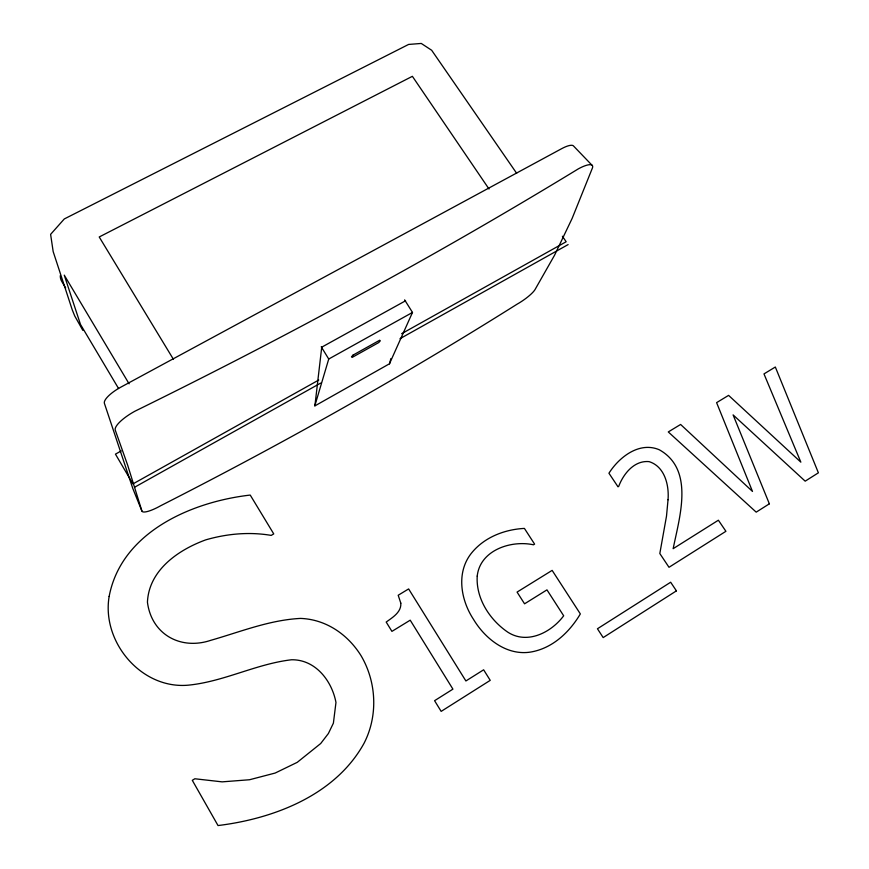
<?xml version="1.0" encoding="UTF-8"?>
<svg xmlns="http://www.w3.org/2000/svg" width="869" height="869" viewBox="0 0 869 869"><rect width="100%" height="100%" fill="white"/><g stroke="black" fill="none" stroke-linecap="round" stroke-linejoin="round"><path stroke-width="1.3" d="M404.628 299.87L412.493 312.438L389.464 363.785L314.882 405.899L321.736 347.176L405.551 300.793M389.518 363.861L390.854 358.604M314.828 405.823L328.732 359.027L412.493 312.438M318.771 380.025L132.935 483.914L115.447 454.139L121.225 450.946M401.63 333.707L566.164 241.745L562.384 236.238M134.814 487.118L320.683 383.077M400.012 338.682L568.12 244.591M591.985 165.197L573.301 145.753A19.27 5.377 -35.6 0 0 561.613 148.697L120.845 387.15A20.758 6.311 -29.8 0 0 104.41 403.368L132.838 488.574L141.897 511.015A20.128 4.682 -30.3 0 0 160.711 505.715A4089.492 2032.667 -5.7 0 0 517.098 304.172A18.694 4.149 -34 0 0 535.445 288.834L554.563 255.204L572.139 218.401L592.071 168.868A22.79 5.974 -35.5 0 0 578.309 168.879A5341.776 2284.319 -5.1 0 1 134.901 411.222A24.582 7.028 -29.9 0 0 115.262 430.133L127.667 465.176L141.897 511.015M516.642 173.268L431.665 50.261L421.269 43.45L408.604 44.438L64.284 218.955L50.608 234.358L53.172 251.597L72.236 309.788L74.701 315.925L82.837 330.372M489.019 189.018L412.384 76.32L99.218 236.976L173.474 359.408M321.226 346.774L328.732 359.027M129.09 383.816L64.252 275.125L80.48 324.419L118.575 388.53M65.686 288.041L61.818 281.534A12.861 11.71 -8.6 0 1 60.298 275.658M477.222 576.082C475.81 598.48 489.768 619.879 507.778 632.154C527.255 644.809 551.25 632.491 563.677 615.784L546.97 589.866L524.561 603.814L517.066 592.093L552.141 570.379L580.351 613.927C569.727 631.763 553.575 647.351 532.664 651.685C508.007 656.845 485.565 639.465 473.496 619.358C460.983 600.349 456.127 573.507 470.65 554.183C483.316 537.629 504.031 529.482 524.409 528.406L534.598 544.124L533.501 544.798C511.026 539.921 480.025 550.164 477.222 576.082M400.805 603.162C401.554 612.134 392.473 617.522 386.184 622.052L391.93 631.372L410.211 620.184L452.923 689.139L434.576 700.696L441.159 711.385L490.235 680.351L483.631 669.803L465.893 680.97L408.626 588.932L398.198 595.254L400.805 603.162M109.136 596.492C101.369 642.539 142.331 690.616 189.974 684.989C224.952 681.1 256.681 663.829 291.56 659.767C315.393 659.397 331.893 680.742 335.966 702.478L333.392 723.16L328.384 733.523L320.704 743.516L297.241 762.341L275.191 773.041L249.544 779.743L222.138 781.861L194.83 778.765L192.299 780.329L218.021 825.55C273.996 818.696 335.488 795.081 364.057 743.256C378.145 715.86 376.625 682.1 361.037 655.671C347.796 634.413 326.027 619.358 300.565 618.413C269.401 619.988 240.376 631.872 210.7 640.344C180.654 650.414 151.554 634.424 147.437 602.206C148.849 570.162 178.264 549.871 205.801 539.845C227.026 533.707 249.349 531.687 271.204 535.391L273.746 533.903L250.229 495.069C191.473 501.793 121.323 532.132 109.136 596.492M668.033 499.773L666.501 516.143L659.821 553.531L669 567.294L725.919 531.296L718.381 520.216L673.16 548.676C679.428 517.283 694.776 469.716 659.343 449.794C639.432 441.224 619.173 457.072 608.941 473.225L618.011 486.803L618.695 486.39C623.442 473.801 634.251 460.222 649.078 461.624C664.72 466.479 669.228 485.217 668.033 499.773M352.988 355.139L351.478 356.877L352.195 357.376L378.732 342.571L380.296 340.8L379.666 340.246L352.988 355.139M676.419 590.866L603.173 637.585L597.448 628.765L670.662 582.23L676.419 590.866M769.358 503.824L756.193 512.145L668.283 431.936L680.612 424.463L752.489 491.43L716.599 402.64L728.591 395.373L800.849 462.156L763.981 373.909L775.333 367.022L818.392 472.812L805.183 481.165L733.099 414.893L769.358 503.824"/></g></svg>
